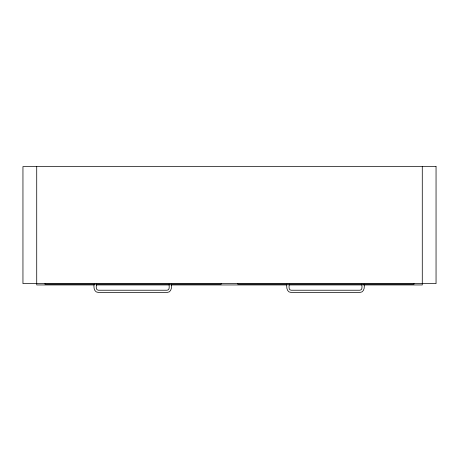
<?xml version="1.0" encoding="UTF-8"?>
<svg xmlns="http://www.w3.org/2000/svg" width="459" height="459" viewBox="0 0 459 459"><rect width="100%" height="100%" fill="white"/><g stroke="black" fill="none" stroke-linecap="round" stroke-linejoin="round"><path stroke-width="0.69" d="M94.055 284.947L36.72 284.947L36.72 166.571M96.201 284.947L169.302 284.947M170.737 284.947L286.835 284.947M288.981 284.947L362.082 284.947M363.517 284.947L422.28 284.947L422.28 166.571M414.018 283.616L414.018 284.167L237.762 284.167L237.762 283.616M364.067 284.167C364.813 287.259 364.085 292.469 359.936 292.429L291.086 292.429C286.944 292.469 286.215 287.259 286.955 284.167M361.864 284.167C361.824 285.888 362.828 290.128 359.867 290.226L291.086 290.226C288.172 290.042 289.239 285.877 289.159 284.167M221.238 283.616L221.238 284.167L44.982 284.167L44.982 283.616M171.287 284.167C172.033 287.259 171.305 292.469 167.156 292.429L98.306 292.429C94.164 292.469 93.435 287.259 94.175 284.167M169.084 284.167C169.044 285.888 170.048 290.128 167.087 290.226L98.306 290.226C95.392 290.042 96.459 285.877 96.379 284.167M436.05 166.571L22.95 166.571L22.95 283.616L436.05 283.616L436.05 166.571"/></g></svg>
